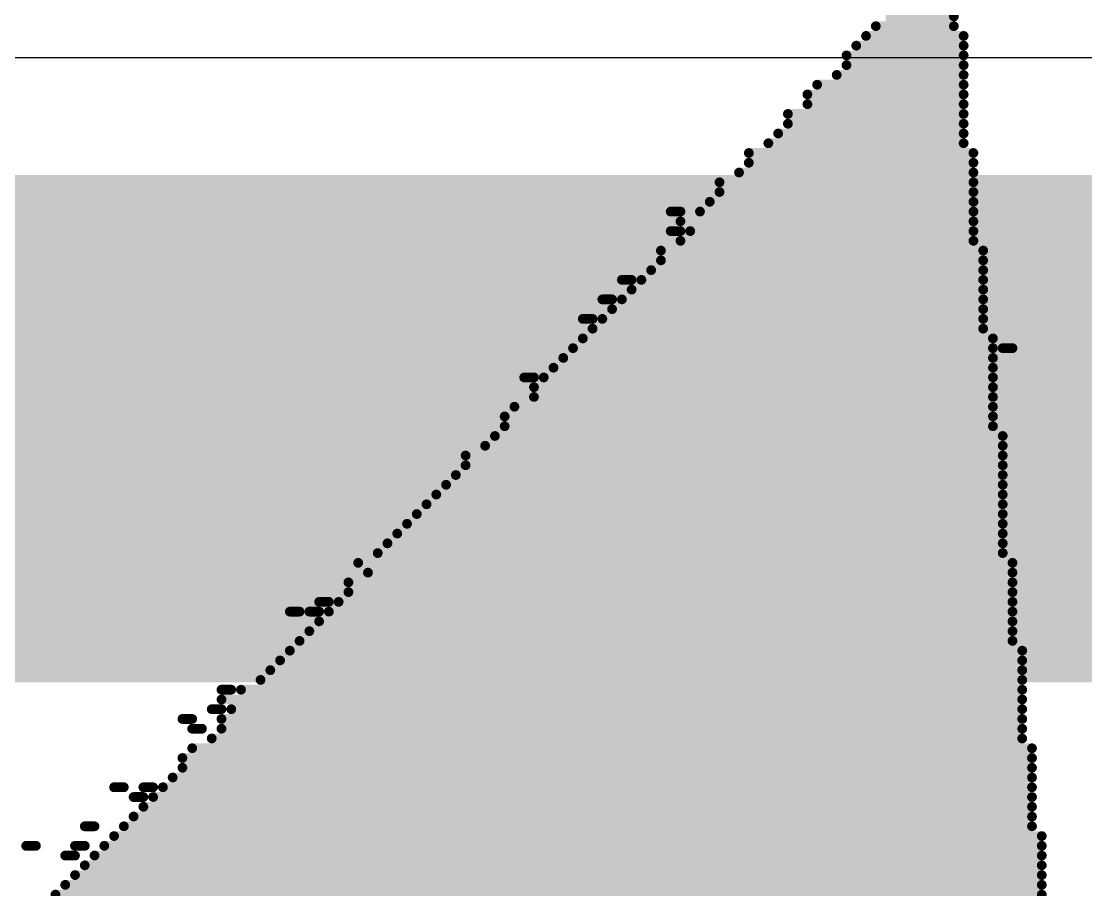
# Model space of a CAD drawing. Header units: inches. Extents: x -5 to 433, y -20 to 71.
# Drawn here: x 21.716 to 24.484, y 55.086 to 57.347 of the extents above; entities that cross this region are included whole.
import ezdxf

# ---------------------------------------------------------------- set-up
doc = ezdxf.new("R2010")
doc.units = ezdxf.units.IN
doc.layers.add('Bottom Overlay', color=54, linetype='Continuous')
doc.layers.add('Top Layer', color=1, linetype='Continuous')

msp = doc.modelspace()

# ---------------------------------------------------------------- hatches: boundary and pattern name
at = {"layer": 'Top Layer'}
msp.add_hatch(color=1, dxfattribs=at).paths.add_polyline_path([(10.3378, 55.626), (76.581, 55.626), (76.581, 56.9468), (10.3378, 56.9468)])

# ---------------------------------------------------------------- linework, layer by layer
at = {"layer": 'Bottom Overlay'}
for points in [[(23.9636, 57.3596, 0.0254, 0.0254, 0), (24.1414, 57.3596, 0.0254, 0.0254, 0)], [(23.9382, 57.3342, 0.0254, 0.0254, 0), (24.1414, 57.3342, 0.0254, 0.0254, 0)], [(23.9128, 57.3088, 0.0254, 0.0254, 0), (24.1668, 57.3088, 0.0254, 0.0254, 0)], [(23.8874, 57.2834, 0.0254, 0.0254, 0), (24.1668, 57.2834, 0.0254, 0.0254, 0)], [(23.862, 57.258, 0.0254, 0.0254, 0), (24.1668, 57.258, 0.0254, 0.0254, 0)], [(23.862, 57.2326, 0.0254, 0.0254, 0), (24.1668, 57.2326, 0.0254, 0.0254, 0)], [(23.8366, 57.2072, 0.0254, 0.0254, 0), (24.1668, 57.2072, 0.0254, 0.0254, 0)], [(23.7858, 57.1818, 0.0254, 0.0254, 0), (24.1668, 57.1818, 0.0254, 0.0254, 0)], [(23.7604, 57.1564, 0.0254, 0.0254, 0), (24.1668, 57.1564, 0.0254, 0.0254, 0)], [(23.7096, 57.1056, 0.0254, 0.0254, 0), (24.1668, 57.1056, 0.0254, 0.0254, 0)], [(23.7604, 57.131, 0.0254, 0.0254, 0), (24.1668, 57.131, 0.0254, 0.0254, 0)], [(23.7096, 57.0802, 0.0254, 0.0254, 0), (24.1668, 57.0802, 0.0254, 0.0254, 0)], [(23.6842, 57.0548, 0.0254, 0.0254, 0), (24.1668, 57.0548, 0.0254, 0.0254, 0)], [(23.6588, 57.0294, 0.0254, 0.0254, 0), (24.1668, 57.0294, 0.0254, 0.0254, 0)], [(23.608, 57.004, 0.0254, 0.0254, 0), (24.1922, 57.004, 0.0254, 0.0254, 0)], [(23.608, 56.9786, 0.0254, 0.0254, 0), (24.1922, 56.9786, 0.0254, 0.0254, 0)], [(23.5826, 56.9532, 0.0254, 0.0254, 0), (24.1922, 56.9532, 0.0254, 0.0254, 0)], [(23.5318, 56.9278, 0.0254, 0.0254, 0), (24.1922, 56.9278, 0.0254, 0.0254, 0)], [(23.5318, 56.9024, 0.0254, 0.0254, 0), (24.1922, 56.9024, 0.0254, 0.0254, 0)], [(23.5064, 56.877, 0.0254, 0.0254, 0), (24.1922, 56.877, 0.0254, 0.0254, 0)], [(23.4048, 56.8516, 0.0254, 0.0254, 0), (23.4302, 56.8516, 0.0254, 0.0254, 0)], [(23.481, 56.8516, 0.0254, 0.0254, 0), (24.1922, 56.8516, 0.0254, 0.0254, 0)], [(23.4048, 56.8008, 0.0254, 0.0254, 0), (23.4302, 56.8008, 0.0254, 0.0254, 0)], [(23.4302, 56.8262, 0.0254, 0.0254, 0), (24.1922, 56.8262, 0.0254, 0.0254, 0)], [(23.4556, 56.8008, 0.0254, 0.0254, 0), (24.1922, 56.8008, 0.0254, 0.0254, 0)], [(23.4302, 56.7754, 0.0254, 0.0254, 0), (24.1922, 56.7754, 0.0254, 0.0254, 0)], [(23.3794, 56.75, 0.0254, 0.0254, 0), (24.2176, 56.75, 0.0254, 0.0254, 0)], [(23.3794, 56.7246, 0.0254, 0.0254, 0), (24.2176, 56.7246, 0.0254, 0.0254, 0)], [(23.354, 56.6992, 0.0254, 0.0254, 0), (24.2176, 56.6992, 0.0254, 0.0254, 0)], [(23.2778, 56.6738, 0.0254, 0.0254, 0), (23.3032, 56.6738, 0.0254, 0.0254, 0)], [(23.3286, 56.6738, 0.0254, 0.0254, 0), (24.2176, 56.6738, 0.0254, 0.0254, 0)], [(23.3032, 56.6484, 0.0254, 0.0254, 0), (24.2176, 56.6484, 0.0254, 0.0254, 0)], [(23.227, 56.623, 0.0254, 0.0254, 0), (23.2524, 56.623, 0.0254, 0.0254, 0)], [(23.2778, 56.623, 0.0254, 0.0254, 0), (24.2176, 56.623, 0.0254, 0.0254, 0)], [(23.2524, 56.5976, 0.0254, 0.0254, 0), (24.2176, 56.5976, 0.0254, 0.0254, 0)], [(23.1762, 56.5722, 0.0254, 0.0254, 0), (23.2016, 56.5722, 0.0254, 0.0254, 0)], [(23.227, 56.5722, 0.0254, 0.0254, 0), (24.2176, 56.5722, 0.0254, 0.0254, 0)], [(23.2016, 56.5468, 0.0254, 0.0254, 0), (24.2176, 56.5468, 0.0254, 0.0254, 0)], [(23.1508, 56.496, 0.0254, 0.0254, 0), (24.243, 56.496, 0.0254, 0.0254, 0)], [(23.1762, 56.5214, 0.0254, 0.0254, 0), (24.243, 56.5214, 0.0254, 0.0254, 0)], [(24.2684, 56.496, 0.0254, 0.0254, 0), (24.2938, 56.496, 0.0254, 0.0254, 0)], [(23.1254, 56.4706, 0.0254, 0.0254, 0), (24.243, 56.4706, 0.0254, 0.0254, 0)], [(23.1, 56.4452, 0.0254, 0.0254, 0), (24.243, 56.4452, 0.0254, 0.0254, 0)], [(23.0238, 56.4198, 0.0254, 0.0254, 0), (23.0492, 56.4198, 0.0254, 0.0254, 0)], [(23.0746, 56.4198, 0.0254, 0.0254, 0), (24.243, 56.4198, 0.0254, 0.0254, 0)], [(23.0492, 56.3944, 0.0254, 0.0254, 0), (24.243, 56.3944, 0.0254, 0.0254, 0)], [(23.0492, 56.369, 0.0254, 0.0254, 0), (24.243, 56.369, 0.0254, 0.0254, 0)], [(22.9984, 56.3436, 0.0254, 0.0254, 0), (24.243, 56.3436, 0.0254, 0.0254, 0)], [(22.973, 56.3182, 0.0254, 0.0254, 0), (24.243, 56.3182, 0.0254, 0.0254, 0)], [(22.973, 56.2928, 0.0254, 0.0254, 0), (24.243, 56.2928, 0.0254, 0.0254, 0)], [(22.9476, 56.2674, 0.0254, 0.0254, 0), (24.2684, 56.2674, 0.0254, 0.0254, 0)], [(22.9222, 56.242, 0.0254, 0.0254, 0), (24.2684, 56.242, 0.0254, 0.0254, 0)], [(22.8714, 56.2166, 0.0254, 0.0254, 0), (24.2684, 56.2166, 0.0254, 0.0254, 0)], [(22.8714, 56.1912, 0.0254, 0.0254, 0), (24.2684, 56.1912, 0.0254, 0.0254, 0)], [(22.846, 56.1658, 0.0254, 0.0254, 0), (24.2684, 56.1658, 0.0254, 0.0254, 0)], [(22.8206, 56.1404, 0.0254, 0.0254, 0), (24.2684, 56.1404, 0.0254, 0.0254, 0)], [(22.7952, 56.115, 0.0254, 0.0254, 0), (24.2684, 56.115, 0.0254, 0.0254, 0)], [(22.7698, 56.0896, 0.0254, 0.0254, 0), (24.2684, 56.0896, 0.0254, 0.0254, 0)], [(22.7444, 56.0642, 0.0254, 0.0254, 0), (24.2684, 56.0642, 0.0254, 0.0254, 0)], [(22.719, 56.0388, 0.0254, 0.0254, 0), (24.2684, 56.0388, 0.0254, 0.0254, 0)], [(22.6936, 56.0134, 0.0254, 0.0254, 0), (24.2684, 56.0134, 0.0254, 0.0254, 0)], [(22.6682, 55.988, 0.0254, 0.0254, 0), (24.2684, 55.988, 0.0254, 0.0254, 0)], [(22.6428, 55.9626, 0.0254, 0.0254, 0), (24.2684, 55.9626, 0.0254, 0.0254, 0)], [(22.592, 55.9372, 0.0254, 0.0254, 0), (24.2938, 55.9372, 0.0254, 0.0254, 0)], [(22.5666, 55.8864, 0.0254, 0.0254, 0), (24.2938, 55.8864, 0.0254, 0.0254, 0)], [(22.6174, 55.9118, 0.0254, 0.0254, 0), (24.2938, 55.9118, 0.0254, 0.0254, 0)], [(22.5666, 55.861, 0.0254, 0.0254, 0), (24.2938, 55.861, 0.0254, 0.0254, 0)], [(22.4904, 55.8356, 0.0254, 0.0254, 0), (22.5158, 55.8356, 0.0254, 0.0254, 0)], [(22.5412, 55.8356, 0.0254, 0.0254, 0), (24.2938, 55.8356, 0.0254, 0.0254, 0)], [(22.4142, 55.8102, 0.0254, 0.0254, 0), (22.4396, 55.8102, 0.0254, 0.0254, 0)], [(22.465, 55.8102, 0.0254, 0.0254, 0), (22.4904, 55.8102, 0.0254, 0.0254, 0)], [(22.5158, 55.8102, 0.0254, 0.0254, 0), (24.2938, 55.8102, 0.0254, 0.0254, 0)], [(22.4904, 55.7848, 0.0254, 0.0254, 0), (24.2938, 55.7848, 0.0254, 0.0254, 0)], [(22.465, 55.7594, 0.0254, 0.0254, 0), (24.2938, 55.7594, 0.0254, 0.0254, 0)], [(22.4396, 55.734, 0.0254, 0.0254, 0), (24.2938, 55.734, 0.0254, 0.0254, 0)], [(22.4142, 55.7086, 0.0254, 0.0254, 0), (24.3192, 55.7086, 0.0254, 0.0254, 0)], [(22.3888, 55.6832, 0.0254, 0.0254, 0), (24.3192, 55.6832, 0.0254, 0.0254, 0)], [(22.3634, 55.6578, 0.0254, 0.0254, 0), (24.3192, 55.6578, 0.0254, 0.0254, 0)], [(22.338, 55.6324, 0.0254, 0.0254, 0), (24.3192, 55.6324, 0.0254, 0.0254, 0)], [(22.2364, 55.607, 0.0254, 0.0254, 0), (22.2618, 55.607, 0.0254, 0.0254, 0)], [(22.2364, 55.5816, 0.0254, 0.0254, 0), (24.3192, 55.5816, 0.0254, 0.0254, 0)], [(22.2872, 55.607, 0.0254, 0.0254, 0), (24.3192, 55.607, 0.0254, 0.0254, 0)], [(22.211, 55.5562, 0.0254, 0.0254, 0), (22.2364, 55.5562, 0.0254, 0.0254, 0)], [(22.2618, 55.5562, 0.0254, 0.0254, 0), (24.3192, 55.5562, 0.0254, 0.0254, 0)], [(22.1348, 55.5308, 0.0254, 0.0254, 0), (22.1602, 55.5308, 0.0254, 0.0254, 0)], [(22.2364, 55.5308, 0.0254, 0.0254, 0), (24.3192, 55.5308, 0.0254, 0.0254, 0)], [(22.1602, 55.5054, 0.0254, 0.0254, 0), (22.1856, 55.5054, 0.0254, 0.0254, 0)], [(22.2364, 55.5054, 0.0254, 0.0254, 0), (24.3192, 55.5054, 0.0254, 0.0254, 0)], [(22.211, 55.48, 0.0254, 0.0254, 0), (24.3192, 55.48, 0.0254, 0.0254, 0)], [(22.1602, 55.4546, 0.0254, 0.0254, 0), (24.3446, 55.4546, 0.0254, 0.0254, 0)], [(22.1348, 55.4292, 0.0254, 0.0254, 0), (24.3446, 55.4292, 0.0254, 0.0254, 0)], [(22.1348, 55.4038, 0.0254, 0.0254, 0), (24.3446, 55.4038, 0.0254, 0.0254, 0)], [(22.1094, 55.3784, 0.0254, 0.0254, 0), (24.3446, 55.3784, 0.0254, 0.0254, 0)], [(21.957, 55.353, 0.0254, 0.0254, 0), (21.9824, 55.353, 0.0254, 0.0254, 0)], [(22.0332, 55.353, 0.0254, 0.0254, 0), (22.0586, 55.353, 0.0254, 0.0254, 0)], [(22.084, 55.353, 0.0254, 0.0254, 0), (24.3446, 55.353, 0.0254, 0.0254, 0)], [(22.0078, 55.3276, 0.0254, 0.0254, 0), (22.0332, 55.3276, 0.0254, 0.0254, 0)], [(22.0586, 55.3276, 0.0254, 0.0254, 0), (24.3446, 55.3276, 0.0254, 0.0254, 0)], [(22.0078, 55.2768, 0.0254, 0.0254, 0), (24.3446, 55.2768, 0.0254, 0.0254, 0)], [(22.0332, 55.3022, 0.0254, 0.0254, 0), (24.3446, 55.3022, 0.0254, 0.0254, 0)], [(21.8808, 55.2514, 0.0254, 0.0254, 0), (21.9062, 55.2514, 0.0254, 0.0254, 0)], [(21.9824, 55.2514, 0.0254, 0.0254, 0), (24.3446, 55.2514, 0.0254, 0.0254, 0)], [(21.957, 55.226, 0.0254, 0.0254, 0), (24.37, 55.226, 0.0254, 0.0254, 0)], [(21.7284, 55.2006, 0.0254, 0.0254, 0), (21.7538, 55.2006, 0.0254, 0.0254, 0)], [(21.8554, 55.2006, 0.0254, 0.0254, 0), (21.8808, 55.2006, 0.0254, 0.0254, 0)], [(21.9316, 55.2006, 0.0254, 0.0254, 0), (24.37, 55.2006, 0.0254, 0.0254, 0)], [(21.83, 55.1752, 0.0254, 0.0254, 0), (21.8554, 55.1752, 0.0254, 0.0254, 0)], [(21.9062, 55.1752, 0.0254, 0.0254, 0), (24.37, 55.1752, 0.0254, 0.0254, 0)], [(21.8808, 55.1498, 0.0254, 0.0254, 0), (24.37, 55.1498, 0.0254, 0.0254, 0)], [(21.8554, 55.1244, 0.0254, 0.0254, 0), (24.37, 55.1244, 0.0254, 0.0254, 0)], [(21.83, 55.099, 0.0254, 0.0254, 0), (24.37, 55.099, 0.0254, 0.0254, 0)], [(21.8046, 55.0736, 0.0254, 0.0254, 0), (24.37, 55.0736, 0.0254, 0.0254, 0)]]:
    msp.add_lwpolyline(points, format="xyseb", dxfattribs=at)
for points in [[(24.1351, 57.3596, 0.0127, 0.0127, 1), (24.1478, 57.3596, 0.0127, 0.0127, 1)], [(23.9319, 57.3342, 0.0127, 0.0127, 1), (23.9446, 57.3342, 0.0127, 0.0127, 1)], [(24.1351, 57.3342, 0.0127, 0.0127, 1), (24.1478, 57.3342, 0.0127, 0.0127, 1)], [(23.9065, 57.3088, 0.0127, 0.0127, 1), (23.9192, 57.3088, 0.0127, 0.0127, 1)], [(24.1605, 57.3088, 0.0127, 0.0127, 1), (24.1732, 57.3088, 0.0127, 0.0127, 1)], [(23.8811, 57.2834, 0.0127, 0.0127, 1), (23.8938, 57.2834, 0.0127, 0.0127, 1)], [(24.1605, 57.2834, 0.0127, 0.0127, 1), (24.1732, 57.2834, 0.0127, 0.0127, 1)], [(23.8557, 57.258, 0.0127, 0.0127, 1), (23.8684, 57.258, 0.0127, 0.0127, 1)], [(24.1605, 57.258, 0.0127, 0.0127, 1), (24.1732, 57.258, 0.0127, 0.0127, 1)], [(23.8557, 57.2326, 0.0127, 0.0127, 1), (23.8684, 57.2326, 0.0127, 0.0127, 1)], [(24.1605, 57.2326, 0.0127, 0.0127, 1), (24.1732, 57.2326, 0.0127, 0.0127, 1)], [(23.8303, 57.2072, 0.0127, 0.0127, 1), (23.843, 57.2072, 0.0127, 0.0127, 1)], [(24.1605, 57.2072, 0.0127, 0.0127, 1), (24.1732, 57.2072, 0.0127, 0.0127, 1)], [(23.7795, 57.1818, 0.0127, 0.0127, 1), (23.7922, 57.1818, 0.0127, 0.0127, 1)], [(24.1605, 57.1818, 0.0127, 0.0127, 1), (24.1732, 57.1818, 0.0127, 0.0127, 1)], [(23.7541, 57.1564, 0.0127, 0.0127, 1), (23.7668, 57.1564, 0.0127, 0.0127, 1)], [(24.1605, 57.1564, 0.0127, 0.0127, 1), (24.1732, 57.1564, 0.0127, 0.0127, 1)], [(23.7033, 57.1056, 0.0127, 0.0127, 1), (23.716, 57.1056, 0.0127, 0.0127, 1)], [(23.7541, 57.131, 0.0127, 0.0127, 1), (23.7668, 57.131, 0.0127, 0.0127, 1)], [(24.1605, 57.131, 0.0127, 0.0127, 1), (24.1732, 57.131, 0.0127, 0.0127, 1)], [(24.1605, 57.1056, 0.0127, 0.0127, 1), (24.1732, 57.1056, 0.0127, 0.0127, 1)], [(23.7033, 57.0802, 0.0127, 0.0127, 1), (23.716, 57.0802, 0.0127, 0.0127, 1)], [(24.1605, 57.0802, 0.0127, 0.0127, 1), (24.1732, 57.0802, 0.0127, 0.0127, 1)], [(23.6779, 57.0548, 0.0127, 0.0127, 1), (23.6906, 57.0548, 0.0127, 0.0127, 1)], [(24.1605, 57.0548, 0.0127, 0.0127, 1), (24.1732, 57.0548, 0.0127, 0.0127, 1)], [(23.6525, 57.0294, 0.0127, 0.0127, 1), (23.6652, 57.0294, 0.0127, 0.0127, 1)], [(24.1605, 57.0294, 0.0127, 0.0127, 1), (24.1732, 57.0294, 0.0127, 0.0127, 1)], [(23.6017, 57.004, 0.0127, 0.0127, 1), (23.6144, 57.004, 0.0127, 0.0127, 1)], [(24.1859, 57.004, 0.0127, 0.0127, 1), (24.1986, 57.004, 0.0127, 0.0127, 1)], [(23.6017, 56.9786, 0.0127, 0.0127, 1), (23.6144, 56.9786, 0.0127, 0.0127, 1)], [(24.1859, 56.9786, 0.0127, 0.0127, 1), (24.1986, 56.9786, 0.0127, 0.0127, 1)], [(23.5763, 56.9532, 0.0127, 0.0127, 1), (23.589, 56.9532, 0.0127, 0.0127, 1)], [(24.1859, 56.9532, 0.0127, 0.0127, 1), (24.1986, 56.9532, 0.0127, 0.0127, 1)], [(23.5255, 56.9278, 0.0127, 0.0127, 1), (23.5382, 56.9278, 0.0127, 0.0127, 1)], [(24.1859, 56.9278, 0.0127, 0.0127, 1), (24.1986, 56.9278, 0.0127, 0.0127, 1)], [(23.5255, 56.9024, 0.0127, 0.0127, 1), (23.5382, 56.9024, 0.0127, 0.0127, 1)], [(24.1859, 56.9024, 0.0127, 0.0127, 1), (24.1986, 56.9024, 0.0127, 0.0127, 1)], [(23.5001, 56.877, 0.0127, 0.0127, 1), (23.5128, 56.877, 0.0127, 0.0127, 1)], [(24.1859, 56.877, 0.0127, 0.0127, 1), (24.1986, 56.877, 0.0127, 0.0127, 1)], [(23.3985, 56.8516, 0.0127, 0.0127, 1), (23.4112, 56.8516, 0.0127, 0.0127, 1)], [(23.4239, 56.8516, 0.0127, 0.0127, 1), (23.4366, 56.8516, 0.0127, 0.0127, 1)], [(23.4747, 56.8516, 0.0127, 0.0127, 1), (23.4874, 56.8516, 0.0127, 0.0127, 1)], [(24.1859, 56.8516, 0.0127, 0.0127, 1), (24.1986, 56.8516, 0.0127, 0.0127, 1)], [(23.3985, 56.8008, 0.0127, 0.0127, 1), (23.4112, 56.8008, 0.0127, 0.0127, 1)], [(23.4239, 56.8262, 0.0127, 0.0127, 1), (23.4366, 56.8262, 0.0127, 0.0127, 1)], [(23.4239, 56.8008, 0.0127, 0.0127, 1), (23.4366, 56.8008, 0.0127, 0.0127, 1)], [(23.4493, 56.8008, 0.0127, 0.0127, 1), (23.462, 56.8008, 0.0127, 0.0127, 1)], [(24.1859, 56.8262, 0.0127, 0.0127, 1), (24.1986, 56.8262, 0.0127, 0.0127, 1)], [(24.1859, 56.8008, 0.0127, 0.0127, 1), (24.1986, 56.8008, 0.0127, 0.0127, 1)], [(23.4239, 56.7754, 0.0127, 0.0127, 1), (23.4366, 56.7754, 0.0127, 0.0127, 1)], [(24.1859, 56.7754, 0.0127, 0.0127, 1), (24.1986, 56.7754, 0.0127, 0.0127, 1)], [(23.3731, 56.75, 0.0127, 0.0127, 1), (23.3858, 56.75, 0.0127, 0.0127, 1)], [(24.2113, 56.75, 0.0127, 0.0127, 1), (24.224, 56.75, 0.0127, 0.0127, 1)], [(23.3731, 56.7246, 0.0127, 0.0127, 1), (23.3858, 56.7246, 0.0127, 0.0127, 1)], [(24.2113, 56.7246, 0.0127, 0.0127, 1), (24.224, 56.7246, 0.0127, 0.0127, 1)], [(23.3477, 56.6992, 0.0127, 0.0127, 1), (23.3604, 56.6992, 0.0127, 0.0127, 1)], [(24.2113, 56.6992, 0.0127, 0.0127, 1), (24.224, 56.6992, 0.0127, 0.0127, 1)], [(23.2715, 56.6738, 0.0127, 0.0127, 1), (23.2842, 56.6738, 0.0127, 0.0127, 1)], [(23.2969, 56.6738, 0.0127, 0.0127, 1), (23.3096, 56.6738, 0.0127, 0.0127, 1)], [(23.3223, 56.6738, 0.0127, 0.0127, 1), (23.335, 56.6738, 0.0127, 0.0127, 1)], [(24.2113, 56.6738, 0.0127, 0.0127, 1), (24.224, 56.6738, 0.0127, 0.0127, 1)], [(23.2969, 56.6484, 0.0127, 0.0127, 1), (23.3096, 56.6484, 0.0127, 0.0127, 1)], [(24.2113, 56.6484, 0.0127, 0.0127, 1), (24.224, 56.6484, 0.0127, 0.0127, 1)], [(23.2207, 56.623, 0.0127, 0.0127, 1), (23.2334, 56.623, 0.0127, 0.0127, 1)], [(23.2461, 56.623, 0.0127, 0.0127, 1), (23.2588, 56.623, 0.0127, 0.0127, 1)], [(23.2715, 56.623, 0.0127, 0.0127, 1), (23.2842, 56.623, 0.0127, 0.0127, 1)], [(24.2113, 56.623, 0.0127, 0.0127, 1), (24.224, 56.623, 0.0127, 0.0127, 1)], [(23.2461, 56.5976, 0.0127, 0.0127, 1), (23.2588, 56.5976, 0.0127, 0.0127, 1)], [(24.2113, 56.5976, 0.0127, 0.0127, 1), (24.224, 56.5976, 0.0127, 0.0127, 1)], [(23.1699, 56.5722, 0.0127, 0.0127, 1), (23.1826, 56.5722, 0.0127, 0.0127, 1)], [(23.1953, 56.5722, 0.0127, 0.0127, 1), (23.208, 56.5722, 0.0127, 0.0127, 1)], [(23.2207, 56.5722, 0.0127, 0.0127, 1), (23.2334, 56.5722, 0.0127, 0.0127, 1)], [(24.2113, 56.5722, 0.0127, 0.0127, 1), (24.224, 56.5722, 0.0127, 0.0127, 1)], [(23.1953, 56.5468, 0.0127, 0.0127, 1), (23.208, 56.5468, 0.0127, 0.0127, 1)], [(24.2113, 56.5468, 0.0127, 0.0127, 1), (24.224, 56.5468, 0.0127, 0.0127, 1)], [(23.1445, 56.496, 0.0127, 0.0127, 1), (23.1572, 56.496, 0.0127, 0.0127, 1)], [(23.1699, 56.5214, 0.0127, 0.0127, 1), (23.1826, 56.5214, 0.0127, 0.0127, 1)], [(24.2367, 56.5214, 0.0127, 0.0127, 1), (24.2494, 56.5214, 0.0127, 0.0127, 1)], [(24.2367, 56.496, 0.0127, 0.0127, 1), (24.2494, 56.496, 0.0127, 0.0127, 1)], [(24.2621, 56.496, 0.0127, 0.0127, 1), (24.2748, 56.496, 0.0127, 0.0127, 1)], [(24.2875, 56.496, 0.0127, 0.0127, 1), (24.3002, 56.496, 0.0127, 0.0127, 1)], [(23.1191, 56.4706, 0.0127, 0.0127, 1), (23.1318, 56.4706, 0.0127, 0.0127, 1)], [(24.2367, 56.4706, 0.0127, 0.0127, 1), (24.2494, 56.4706, 0.0127, 0.0127, 1)], [(23.0937, 56.4452, 0.0127, 0.0127, 1), (23.1064, 56.4452, 0.0127, 0.0127, 1)], [(24.2367, 56.4452, 0.0127, 0.0127, 1), (24.2494, 56.4452, 0.0127, 0.0127, 1)], [(23.0175, 56.4198, 0.0127, 0.0127, 1), (23.0302, 56.4198, 0.0127, 0.0127, 1)], [(23.0429, 56.4198, 0.0127, 0.0127, 1), (23.0556, 56.4198, 0.0127, 0.0127, 1)], [(23.0683, 56.4198, 0.0127, 0.0127, 1), (23.081, 56.4198, 0.0127, 0.0127, 1)], [(24.2367, 56.4198, 0.0127, 0.0127, 1), (24.2494, 56.4198, 0.0127, 0.0127, 1)], [(23.0429, 56.3944, 0.0127, 0.0127, 1), (23.0556, 56.3944, 0.0127, 0.0127, 1)], [(24.2367, 56.3944, 0.0127, 0.0127, 1), (24.2494, 56.3944, 0.0127, 0.0127, 1)], [(23.0429, 56.369, 0.0127, 0.0127, 1), (23.0556, 56.369, 0.0127, 0.0127, 1)], [(24.2367, 56.369, 0.0127, 0.0127, 1), (24.2494, 56.369, 0.0127, 0.0127, 1)], [(22.9921, 56.3436, 0.0127, 0.0127, 1), (23.0048, 56.3436, 0.0127, 0.0127, 1)], [(24.2367, 56.3436, 0.0127, 0.0127, 1), (24.2494, 56.3436, 0.0127, 0.0127, 1)], [(22.9667, 56.3182, 0.0127, 0.0127, 1), (22.9794, 56.3182, 0.0127, 0.0127, 1)], [(24.2367, 56.3182, 0.0127, 0.0127, 1), (24.2494, 56.3182, 0.0127, 0.0127, 1)], [(22.9667, 56.2928, 0.0127, 0.0127, 1), (22.9794, 56.2928, 0.0127, 0.0127, 1)], [(24.2367, 56.2928, 0.0127, 0.0127, 1), (24.2494, 56.2928, 0.0127, 0.0127, 1)], [(22.9413, 56.2674, 0.0127, 0.0127, 1), (22.954, 56.2674, 0.0127, 0.0127, 1)], [(24.2621, 56.2674, 0.0127, 0.0127, 1), (24.2748, 56.2674, 0.0127, 0.0127, 1)], [(22.9159, 56.242, 0.0127, 0.0127, 1), (22.9286, 56.242, 0.0127, 0.0127, 1)], [(24.2621, 56.242, 0.0127, 0.0127, 1), (24.2748, 56.242, 0.0127, 0.0127, 1)], [(22.8651, 56.2166, 0.0127, 0.0127, 1), (22.8778, 56.2166, 0.0127, 0.0127, 1)], [(22.8651, 56.1912, 0.0127, 0.0127, 1), (22.8778, 56.1912, 0.0127, 0.0127, 1)], [(24.2621, 56.2166, 0.0127, 0.0127, 1), (24.2748, 56.2166, 0.0127, 0.0127, 1)], [(24.2621, 56.1912, 0.0127, 0.0127, 1), (24.2748, 56.1912, 0.0127, 0.0127, 1)], [(22.8397, 56.1658, 0.0127, 0.0127, 1), (22.8524, 56.1658, 0.0127, 0.0127, 1)], [(24.2621, 56.1658, 0.0127, 0.0127, 1), (24.2748, 56.1658, 0.0127, 0.0127, 1)], [(22.8143, 56.1404, 0.0127, 0.0127, 1), (22.827, 56.1404, 0.0127, 0.0127, 1)], [(24.2621, 56.1404, 0.0127, 0.0127, 1), (24.2748, 56.1404, 0.0127, 0.0127, 1)], [(22.7889, 56.115, 0.0127, 0.0127, 1), (22.8016, 56.115, 0.0127, 0.0127, 1)], [(24.2621, 56.115, 0.0127, 0.0127, 1), (24.2748, 56.115, 0.0127, 0.0127, 1)], [(22.7635, 56.0896, 0.0127, 0.0127, 1), (22.7762, 56.0896, 0.0127, 0.0127, 1)], [(24.2621, 56.0896, 0.0127, 0.0127, 1), (24.2748, 56.0896, 0.0127, 0.0127, 1)], [(22.7381, 56.0642, 0.0127, 0.0127, 1), (22.7508, 56.0642, 0.0127, 0.0127, 1)], [(24.2621, 56.0642, 0.0127, 0.0127, 1), (24.2748, 56.0642, 0.0127, 0.0127, 1)], [(22.7127, 56.0388, 0.0127, 0.0127, 1), (22.7254, 56.0388, 0.0127, 0.0127, 1)], [(24.2621, 56.0388, 0.0127, 0.0127, 1), (24.2748, 56.0388, 0.0127, 0.0127, 1)], [(22.6873, 56.0134, 0.0127, 0.0127, 1), (22.7, 56.0134, 0.0127, 0.0127, 1)], [(24.2621, 56.0134, 0.0127, 0.0127, 1), (24.2748, 56.0134, 0.0127, 0.0127, 1)], [(22.6619, 55.988, 0.0127, 0.0127, 1), (22.6746, 55.988, 0.0127, 0.0127, 1)], [(24.2621, 55.988, 0.0127, 0.0127, 1), (24.2748, 55.988, 0.0127, 0.0127, 1)], [(22.6365, 55.9626, 0.0127, 0.0127, 1), (22.6492, 55.9626, 0.0127, 0.0127, 1)], [(24.2621, 55.9626, 0.0127, 0.0127, 1), (24.2748, 55.9626, 0.0127, 0.0127, 1)], [(22.5857, 55.9372, 0.0127, 0.0127, 1), (22.5984, 55.9372, 0.0127, 0.0127, 1)], [(24.2875, 55.9372, 0.0127, 0.0127, 1), (24.3002, 55.9372, 0.0127, 0.0127, 1)], [(22.5603, 55.8864, 0.0127, 0.0127, 1), (22.573, 55.8864, 0.0127, 0.0127, 1)], [(22.6111, 55.9118, 0.0127, 0.0127, 1), (22.6238, 55.9118, 0.0127, 0.0127, 1)], [(24.2875, 55.9118, 0.0127, 0.0127, 1), (24.3002, 55.9118, 0.0127, 0.0127, 1)], [(24.2875, 55.8864, 0.0127, 0.0127, 1), (24.3002, 55.8864, 0.0127, 0.0127, 1)], [(22.5603, 55.861, 0.0127, 0.0127, 1), (22.573, 55.861, 0.0127, 0.0127, 1)], [(24.2875, 55.861, 0.0127, 0.0127, 1), (24.3002, 55.861, 0.0127, 0.0127, 1)], [(22.4841, 55.8356, 0.0127, 0.0127, 1), (22.4968, 55.8356, 0.0127, 0.0127, 1)], [(22.5095, 55.8356, 0.0127, 0.0127, 1), (22.5222, 55.8356, 0.0127, 0.0127, 1)], [(22.5349, 55.8356, 0.0127, 0.0127, 1), (22.5476, 55.8356, 0.0127, 0.0127, 1)], [(24.2875, 55.8356, 0.0127, 0.0127, 1), (24.3002, 55.8356, 0.0127, 0.0127, 1)], [(22.4079, 55.8102, 0.0127, 0.0127, 1), (22.4206, 55.8102, 0.0127, 0.0127, 1)], [(22.4333, 55.8102, 0.0127, 0.0127, 1), (22.446, 55.8102, 0.0127, 0.0127, 1)], [(22.4587, 55.8102, 0.0127, 0.0127, 1), (22.4714, 55.8102, 0.0127, 0.0127, 1)], [(22.4841, 55.8102, 0.0127, 0.0127, 1), (22.4968, 55.8102, 0.0127, 0.0127, 1)], [(22.5095, 55.8102, 0.0127, 0.0127, 1), (22.5222, 55.8102, 0.0127, 0.0127, 1)], [(24.2875, 55.8102, 0.0127, 0.0127, 1), (24.3002, 55.8102, 0.0127, 0.0127, 1)], [(22.4841, 55.7848, 0.0127, 0.0127, 1), (22.4968, 55.7848, 0.0127, 0.0127, 1)], [(24.2875, 55.7848, 0.0127, 0.0127, 1), (24.3002, 55.7848, 0.0127, 0.0127, 1)], [(22.4587, 55.7594, 0.0127, 0.0127, 1), (22.4714, 55.7594, 0.0127, 0.0127, 1)], [(24.2875, 55.7594, 0.0127, 0.0127, 1), (24.3002, 55.7594, 0.0127, 0.0127, 1)], [(22.4333, 55.734, 0.0127, 0.0127, 1), (22.446, 55.734, 0.0127, 0.0127, 1)], [(24.2875, 55.734, 0.0127, 0.0127, 1), (24.3002, 55.734, 0.0127, 0.0127, 1)], [(22.4079, 55.7086, 0.0127, 0.0127, 1), (22.4206, 55.7086, 0.0127, 0.0127, 1)], [(24.3129, 55.7086, 0.0127, 0.0127, 1), (24.3256, 55.7086, 0.0127, 0.0127, 1)], [(22.3825, 55.6832, 0.0127, 0.0127, 1), (22.3952, 55.6832, 0.0127, 0.0127, 1)], [(24.3129, 55.6832, 0.0127, 0.0127, 1), (24.3256, 55.6832, 0.0127, 0.0127, 1)], [(22.3571, 55.6578, 0.0127, 0.0127, 1), (22.3698, 55.6578, 0.0127, 0.0127, 1)], [(24.3129, 55.6578, 0.0127, 0.0127, 1), (24.3256, 55.6578, 0.0127, 0.0127, 1)], [(22.3317, 55.6324, 0.0127, 0.0127, 1), (22.3444, 55.6324, 0.0127, 0.0127, 1)], [(24.3129, 55.6324, 0.0127, 0.0127, 1), (24.3256, 55.6324, 0.0127, 0.0127, 1)], [(22.2301, 55.607, 0.0127, 0.0127, 1), (22.2428, 55.607, 0.0127, 0.0127, 1)], [(22.2301, 55.5816, 0.0127, 0.0127, 1), (22.2428, 55.5816, 0.0127, 0.0127, 1)], [(22.2555, 55.607, 0.0127, 0.0127, 1), (22.2682, 55.607, 0.0127, 0.0127, 1)], [(22.2809, 55.607, 0.0127, 0.0127, 1), (22.2936, 55.607, 0.0127, 0.0127, 1)], [(24.3129, 55.607, 0.0127, 0.0127, 1), (24.3256, 55.607, 0.0127, 0.0127, 1)], [(24.3129, 55.5816, 0.0127, 0.0127, 1), (24.3256, 55.5816, 0.0127, 0.0127, 1)], [(22.2047, 55.5562, 0.0127, 0.0127, 1), (22.2174, 55.5562, 0.0127, 0.0127, 1)], [(22.2301, 55.5562, 0.0127, 0.0127, 1), (22.2428, 55.5562, 0.0127, 0.0127, 1)], [(22.2555, 55.5562, 0.0127, 0.0127, 1), (22.2682, 55.5562, 0.0127, 0.0127, 1)], [(24.3129, 55.5562, 0.0127, 0.0127, 1), (24.3256, 55.5562, 0.0127, 0.0127, 1)], [(22.1285, 55.5308, 0.0127, 0.0127, 1), (22.1412, 55.5308, 0.0127, 0.0127, 1)], [(22.1539, 55.5308, 0.0127, 0.0127, 1), (22.1666, 55.5308, 0.0127, 0.0127, 1)], [(22.2301, 55.5308, 0.0127, 0.0127, 1), (22.2428, 55.5308, 0.0127, 0.0127, 1)], [(24.3129, 55.5308, 0.0127, 0.0127, 1), (24.3256, 55.5308, 0.0127, 0.0127, 1)], [(22.1539, 55.5054, 0.0127, 0.0127, 1), (22.1666, 55.5054, 0.0127, 0.0127, 1)], [(22.1793, 55.5054, 0.0127, 0.0127, 1), (22.192, 55.5054, 0.0127, 0.0127, 1)], [(22.2301, 55.5054, 0.0127, 0.0127, 1), (22.2428, 55.5054, 0.0127, 0.0127, 1)], [(24.3129, 55.5054, 0.0127, 0.0127, 1), (24.3256, 55.5054, 0.0127, 0.0127, 1)], [(22.2047, 55.48, 0.0127, 0.0127, 1), (22.2174, 55.48, 0.0127, 0.0127, 1)], [(24.3129, 55.48, 0.0127, 0.0127, 1), (24.3256, 55.48, 0.0127, 0.0127, 1)], [(22.1539, 55.4546, 0.0127, 0.0127, 1), (22.1666, 55.4546, 0.0127, 0.0127, 1)], [(24.3383, 55.4546, 0.0127, 0.0127, 1), (24.351, 55.4546, 0.0127, 0.0127, 1)], [(22.1285, 55.4292, 0.0127, 0.0127, 1), (22.1412, 55.4292, 0.0127, 0.0127, 1)], [(24.3383, 55.4292, 0.0127, 0.0127, 1), (24.351, 55.4292, 0.0127, 0.0127, 1)], [(22.1285, 55.4038, 0.0127, 0.0127, 1), (22.1412, 55.4038, 0.0127, 0.0127, 1)], [(24.3383, 55.4038, 0.0127, 0.0127, 1), (24.351, 55.4038, 0.0127, 0.0127, 1)], [(22.1031, 55.3784, 0.0127, 0.0127, 1), (22.1158, 55.3784, 0.0127, 0.0127, 1)], [(24.3383, 55.3784, 0.0127, 0.0127, 1), (24.351, 55.3784, 0.0127, 0.0127, 1)], [(21.9507, 55.353, 0.0127, 0.0127, 1), (21.9634, 55.353, 0.0127, 0.0127, 1)], [(21.9761, 55.353, 0.0127, 0.0127, 1), (21.9888, 55.353, 0.0127, 0.0127, 1)], [(22.0269, 55.353, 0.0127, 0.0127, 1), (22.0396, 55.353, 0.0127, 0.0127, 1)], [(22.0523, 55.353, 0.0127, 0.0127, 1), (22.065, 55.353, 0.0127, 0.0127, 1)], [(22.0777, 55.353, 0.0127, 0.0127, 1), (22.0904, 55.353, 0.0127, 0.0127, 1)], [(24.3383, 55.353, 0.0127, 0.0127, 1), (24.351, 55.353, 0.0127, 0.0127, 1)], [(22.0015, 55.3276, 0.0127, 0.0127, 1), (22.0142, 55.3276, 0.0127, 0.0127, 1)], [(22.0269, 55.3276, 0.0127, 0.0127, 1), (22.0396, 55.3276, 0.0127, 0.0127, 1)], [(22.0523, 55.3276, 0.0127, 0.0127, 1), (22.065, 55.3276, 0.0127, 0.0127, 1)], [(24.3383, 55.3276, 0.0127, 0.0127, 1), (24.351, 55.3276, 0.0127, 0.0127, 1)], [(22.0015, 55.2768, 0.0127, 0.0127, 1), (22.0142, 55.2768, 0.0127, 0.0127, 1)], [(22.0269, 55.3022, 0.0127, 0.0127, 1), (22.0396, 55.3022, 0.0127, 0.0127, 1)], [(24.3383, 55.3022, 0.0127, 0.0127, 1), (24.351, 55.3022, 0.0127, 0.0127, 1)], [(24.3383, 55.2768, 0.0127, 0.0127, 1), (24.351, 55.2768, 0.0127, 0.0127, 1)], [(21.8745, 55.2514, 0.0127, 0.0127, 1), (21.8872, 55.2514, 0.0127, 0.0127, 1)], [(21.8999, 55.2514, 0.0127, 0.0127, 1), (21.9126, 55.2514, 0.0127, 0.0127, 1)], [(21.9761, 55.2514, 0.0127, 0.0127, 1), (21.9888, 55.2514, 0.0127, 0.0127, 1)], [(24.3383, 55.2514, 0.0127, 0.0127, 1), (24.351, 55.2514, 0.0127, 0.0127, 1)], [(21.9507, 55.226, 0.0127, 0.0127, 1), (21.9634, 55.226, 0.0127, 0.0127, 1)], [(24.3637, 55.226, 0.0127, 0.0127, 1), (24.3764, 55.226, 0.0127, 0.0127, 1)], [(21.7221, 55.2006, 0.0127, 0.0127, 1), (21.7348, 55.2006, 0.0127, 0.0127, 1)], [(21.7475, 55.2006, 0.0127, 0.0127, 1), (21.7602, 55.2006, 0.0127, 0.0127, 1)], [(21.8491, 55.2006, 0.0127, 0.0127, 1), (21.8618, 55.2006, 0.0127, 0.0127, 1)], [(21.8745, 55.2006, 0.0127, 0.0127, 1), (21.8872, 55.2006, 0.0127, 0.0127, 1)], [(21.9253, 55.2006, 0.0127, 0.0127, 1), (21.938, 55.2006, 0.0127, 0.0127, 1)], [(24.3637, 55.2006, 0.0127, 0.0127, 1), (24.3764, 55.2006, 0.0127, 0.0127, 1)], [(21.8237, 55.1752, 0.0127, 0.0127, 1), (21.8364, 55.1752, 0.0127, 0.0127, 1)], [(21.8491, 55.1752, 0.0127, 0.0127, 1), (21.8618, 55.1752, 0.0127, 0.0127, 1)], [(21.8999, 55.1752, 0.0127, 0.0127, 1), (21.9126, 55.1752, 0.0127, 0.0127, 1)], [(24.3637, 55.1752, 0.0127, 0.0127, 1), (24.3764, 55.1752, 0.0127, 0.0127, 1)], [(21.8745, 55.1498, 0.0127, 0.0127, 1), (21.8872, 55.1498, 0.0127, 0.0127, 1)], [(24.3637, 55.1498, 0.0127, 0.0127, 1), (24.3764, 55.1498, 0.0127, 0.0127, 1)], [(21.8491, 55.1244, 0.0127, 0.0127, 1), (21.8618, 55.1244, 0.0127, 0.0127, 1)], [(24.3637, 55.1244, 0.0127, 0.0127, 1), (24.3764, 55.1244, 0.0127, 0.0127, 1)], [(21.8237, 55.099, 0.0127, 0.0127, 1), (21.8364, 55.099, 0.0127, 0.0127, 1)], [(24.3637, 55.099, 0.0127, 0.0127, 1), (24.3764, 55.099, 0.0127, 0.0127, 1)], [(21.7983, 55.0736, 0.0127, 0.0127, 1), (21.811, 55.0736, 0.0127, 0.0127, 1)], [(24.3637, 55.0736, 0.0127, 0.0127, 1), (24.3764, 55.0736, 0.0127, 0.0127, 1)]]:
    msp.add_lwpolyline(points, format="xyseb", close=True, dxfattribs=at)
at = {"layer": 'Top Layer'}
msp.add_line((76.5745, 57.2516), (10.0584, 57.2516), dxfattribs=at)

doc.saveas('drawing.dxf')
